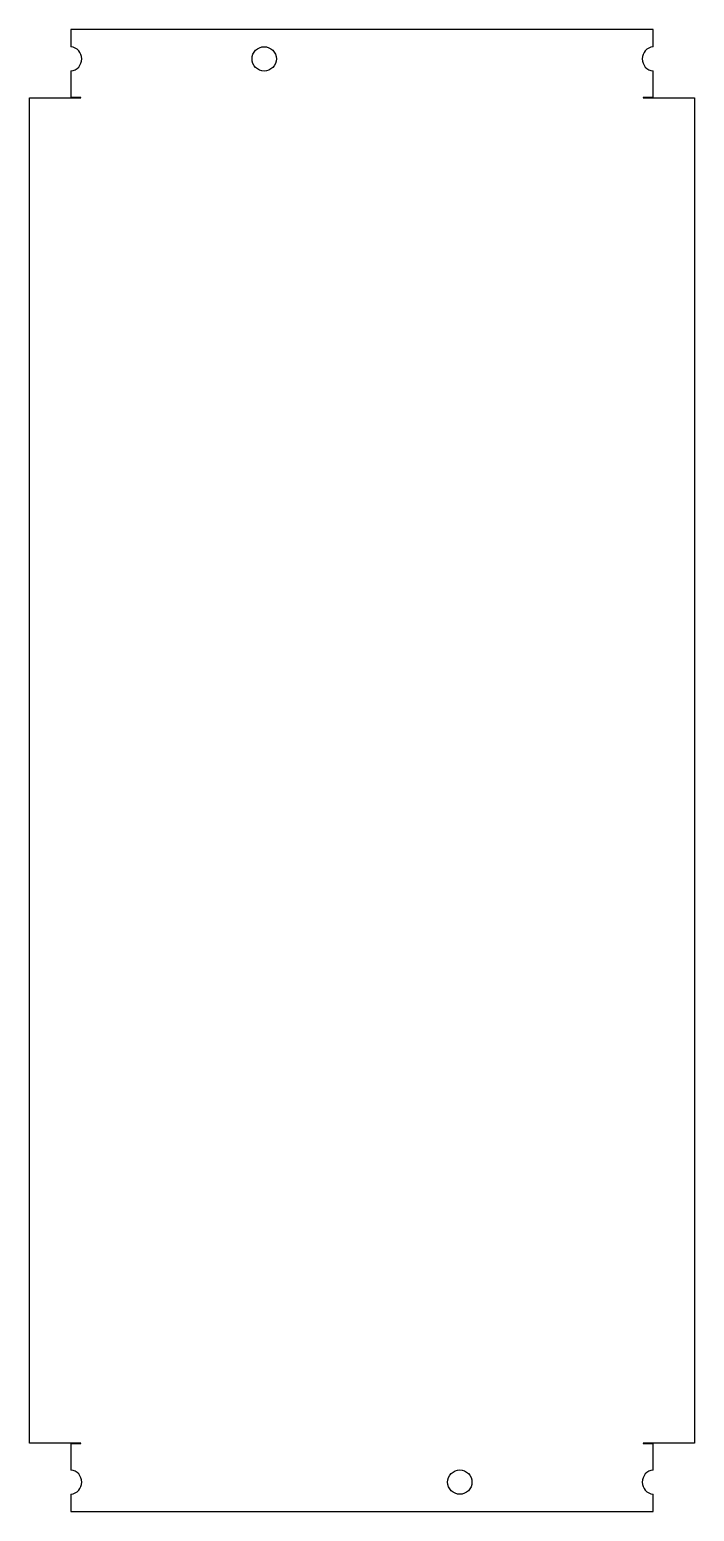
# Model space of a CAD drawing. Header units: inches. Extents: x -4.3 to 4.3, y -9.5 to 9.5.
import ezdxf

# ---------------------------------------------------------------- set-up
doc = ezdxf.new("R2010")
doc.units = ezdxf.units.IN
doc.header["$MEASUREMENT"] = 0

msp = doc.modelspace()

# ---------------------------------------------------------------- linework, layer by layer
at = {"color": 7, "linetype": 'Continuous', "lineweight": 25}
for p, q in [((-3.735, 9.5), (-3.735, 9.28)), ((3.735, 9.5), (-3.735, 9.5)), ((3.735, 9.28), (3.735, 9.5)), ((-3.735, 8.97), (-3.735, 8.631)), ((3.735, 8.631), (3.735, 8.97)), ((-4.264, -8.625), (-4.264, 8.625)), ((-4.264, 8.625), (-3.609, 8.625)), ((-3.609, 8.631), (-3.735, 8.631)), ((-3.609, 8.625), (-3.609, 8.631)), ((3.735, 8.631), (3.609, 8.631)), ((3.609, 8.631), (3.609, 8.625)), ((3.609, 8.625), (4.264, 8.625)), ((4.264, 8.625), (4.264, -8.625)), ((-3.609, -8.625), (-4.264, -8.625)), ((-3.735, -8.631), (-3.735, -8.97)), ((-3.735, -8.631), (-3.609, -8.631)), ((-3.609, -8.631), (-3.609, -8.625)), ((4.264, -8.625), (3.609, -8.625)), ((3.609, -8.625), (3.609, -8.631)), ((3.609, -8.631), (3.735, -8.631)), ((3.735, -8.97), (3.735, -8.631)), ((-3.735, -9.28), (-3.735, -9.5)), ((3.735, -9.5), (3.735, -9.28)), ((-3.735, -9.5), (3.735, -9.5))]:
    msp.add_line(p, q, dxfattribs=at)
for centre in [(-1.255, 9.125), (1.255, -9.125)]:
    msp.add_circle(centre, 0.156, dxfattribs=at)
for centre, start, end in [((-3.751, 9.125), 275.8868, 84.1132), ((3.751, 9.125), 95.8868, 264.1132), ((-3.751, -9.125), 275.8868, 84.1132), ((3.751, -9.125), 95.8868, 264.1132)]:
    msp.add_arc(centre, 0.156, start, end, dxfattribs=at)

doc.saveas('drawing.dxf')
